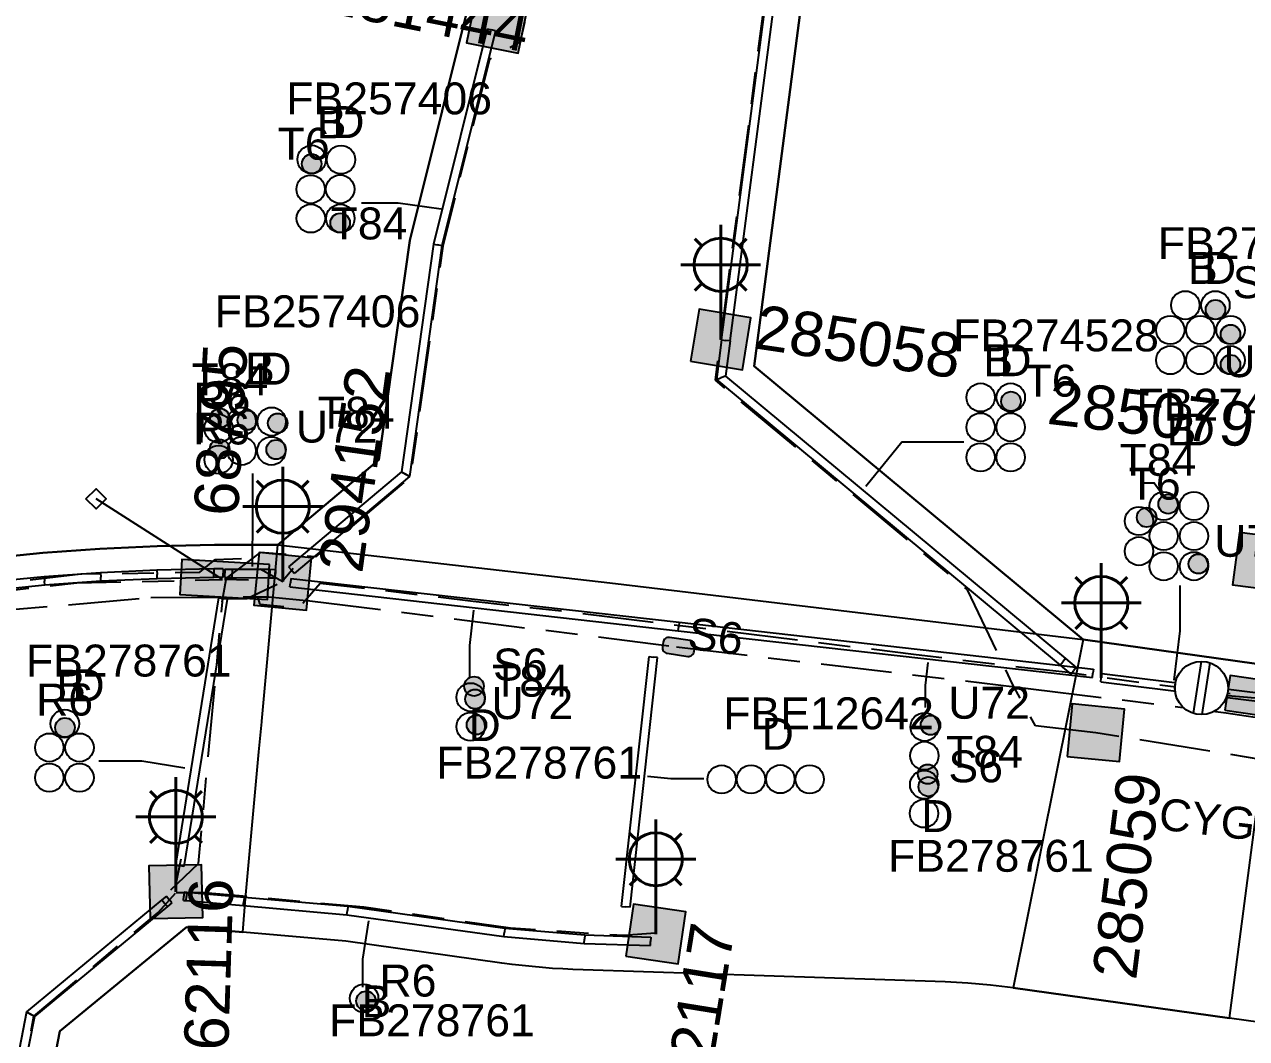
# Model space of a CAD drawing. Extents: x 301026 to 301961, y 6172667 to 6173436.
# Drawn here: x 301263.7 to 301332.7, y 6173003.6 to 6173060.8 of the extents above; entities that cross this region are included whole.
import ezdxf
from ezdxf.enums import TextEntityAlignment as Align

# ---------------------------------------------------------------- set-up
doc = ezdxf.new("R2010")
doc.units = 0
doc.linetypes.add('Cable Exist UG', pattern=[8.2, 4, -1.2, 1.8, -1.2])
doc.layers.get('0').update_dxf_attribs({"color": 6})
for name, color, linetype in [('_User_LV_Exist', 7, 'Continuous'), ('Duct_SP_EXT', 7, 'Continuous'), ('Equip_HV_EXT', 7, 'Continuous'), ('Equip_LV_EXT', 7, 'Continuous'), ('Equip_SP_SL_EXT', 7, 'Continuous'), ('Mains_HV_EXT', 7, 'Continuous'), ('Mains_LV_SL_EXT', 7, 'Continuous'), ('Mains_SL_EXT', 7, 'Continuous'), ('Notes', 7, 'Continuous'), ('Services_SP_EXT', 7, 'Continuous'), ('SupportsUG_SP_LV_EXT', 7, 'Continuous'), ('SupportsUG_SP_LV_SL_EXT', 7, 'Continuous'), ('Trench_SP_EXT', 7, 'Continuous')]:
    doc.layers.add(name, color=color, linetype=linetype)
doc.layers.add('Cadastre Land Parcels_SP_EXT', color=9, linetype='Continuous', lineweight=5)
doc.layers.add('Cadastre Roads_SP_EXT', color=9, linetype='Continuous', lineweight=5)
doc.styles.add('COLUMN_LABEL', font='arial.ttf')
doc.styles.add('iecARIAL', font='arial.ttf', dxfattribs={"height": 2})
doc.styles.add('POLE_LABEL', font='arial.ttf')
doc.styles.get("Standard").update_dxf_attribs({"font": 'arial.ttf'})

# ---------------------------------------------------------------- blocks, each defined once
blk = doc.blocks.new('PILLAR_EXT')
blk.add_hatch(color=256).paths.add_polyline_path([(-2.475, 0.99), (-2.475, -0.99), (2.475, -0.99), (2.475, 0.99)])
blk.add_lwpolyline([(-2.475, -0.99), (2.475, -0.99), (2.475, 0.99), (-2.475, 0.99)], close=True)
at = {"style": 'iecARIAL', "flags": 8}
blk.add_attdef('ASSET_NUM', (1.5, 3.5), '', height=2.5, dxfattribs=at)
for tag, p, flags in [('OWNED_BY', (0, -0.2), 9), ('STATE', (0, -0.4), 9), ('SUPPORT_TYPE', (0, -0.6), 9), ('USAGE', (0, -0.8), 9), ('LEGEND', (0, -1), 9), ('LOCATION', (0, -1.2), 9), ('NOTES', (0, -1.4), 9), ('STREETNAME', (0, -1.8), 9), ('SUBURB', (0, -2), 1), ('PARENT', (0, -1.6), 9)]:
    blk.add_attdef(tag, p, '', height=0.2, dxfattribs=dict(flags=flags))
blk = doc.blocks.new('DUCT_EXT')
blk.add_circle((0, 0.8), 0.8)
at = {"flags": 1}
blk.add_attdef('Z', (0, 0), '', height=0.2, dxfattribs=at)
at = {"flags": 9}
for tag, p in [('DUCT_CODE', (0, 0)), ('XSECT_TYPE', (0, -0.2)), ('STATE', (0, -0.6)), ('FB_REFERENCE', (0, -0.4)), ('NOTES', (0, -0.8))]:
    blk.add_attdef(tag, text='', height=0.2, dxfattribs=at).set_placement(p, align=Align.MIDDLE_LEFT)
blk = doc.blocks.new('SL_LANTERN_EXT')
at = {"lineweight": 40}
for p, q in [((0, 1.968), (0, 6.468)), ((-1.459, 5.676), (-1.061, 5.278)), ((1.458, 5.676), (1.06, 5.278)), ((-2.25, 4.218), (2.25, 4.218)), ((-1.459, 2.759), (-1.061, 3.157)), ((1.458, 2.759), (1.06, 3.157)), ((0, 0), (0, 2.721))]:
    blk.add_line(p, q, dxfattribs=at)
blk.add_circle((0, 4.218), 1.5, dxfattribs=at)
at = {"style": 'iecARIAL', "flags": 9}
blk.add_attdef('ASSET_NUM', (1.5, 1.5), '', height=2.5, dxfattribs=at)
for tag, p, height, flags in [('CONSTRUCTED_VOLTAGE', (0.981, -0.653), 0.2, 9), ('CONTROL_TYPE', (0.981, -0.853), 0.2, 9), ('LANTERN_PURPOSE', (0.981, -1.053), 0.2, 9), ('LANTERN_TYPE', (0.981, -1.253), 0.2, 9), ('NO_PHASES', (0.981, -1.453), 0.2, 9), ('LNUMBER', (2.181, -3.253), 2.5, 8), ('OPERATING_VOLTAGE', (0.981, -1.653), 0.2, 9), ('ORIENTATION', (0.981, -1.853), 0.2, 9), ('OWNED_BY', (0.981, -2.053), 0.2, 9), ('STATE', (0.981, -2.253), 0.2, 9), ('CEXIST', (0.981, -2.653), 0.2, 9), ('CNEW', (0.981, -2.853), 0.2, 9), ('USAGE', (0.981, -2.453), 0.2, 9), ('CNUMBER', (0.981, -3.053), 0.2, 9), ('CREMOVE', (0.981, -3.253), 0.2, 9), ('CREPLACE', (0.981, -3.453), 0.2, 9), ('LKINGHEIGHT', (0.981, -3.653), 0.2, 9), ('LBRACKET', (0.981, -3.853), 0.2, 9), ('LBRACKETVOCAB', (0.981, -4.053), 0.2, 9), ('LCATEGORY', (0.981, -4.253), 0.2, 9), ('LCHARGE1', (0.981, -4.453), 0.2, 9), ('LCHARGE1PERCENT', (0.981, -4.653), 0.2, 9), ('LCHARGE2', (0.981, -4.853), 0.2, 9), ('LCHARGE2PERCENT', (0.981, -5.053), 0.2, 9), ('LCHARGE3', (0.981, -5.253), 0.2, 9), ('LCHARGE3PERCENT', (0.981, -5.453), 0.2, 9), ('LEXIST', (0.981, -5.653), 0.2, 9), ('LLAMP', (0.981, -5.853), 0.2, 9), ('LLAMPVOCAB', (0.981, -6.053), 0.2, 9), ('LMAST', (0.981, -6.253), 0.2, 9), ('LMASTVOCAB', (0.981, -6.453), 0.2, 9), ('LNEW', (0.981, -6.653), 0.2, 9), ('LANTNUMBER', (0.981, -6.853), 0.2, 9), ('LOUTREACH', (0.981, -7.253), 0.2, 9), ('LOUTREACHVOCAB', (0.981, -7.453), 0.2, 9), ('LRATECODE', (0.981, -7.653), 0.2, 9), ('LREMOVE', (0.981, -7.853), 0.2, 9), ('LREPLACE', (0.981, -8.053), 0.2, 9), ('LTYPE', (0.981, -8.253), 0.2, 9), ('LTYPEVOCAB', (0.981, -8.453), 0.2, 9), ('LEGEND', (0.981, -8.653), 0.2, 9), ('LOCATION', (0.981, -8.853), 0.2, 9), ('NOTES', (0.981, -9.053), 0.2, 9), ('STREETNAME', (0.981, -9.253), 0.2, 9), ('SUBURB', (0.981, -9.453), 0.2, 1)]:
    blk.add_attdef(tag, p, '', height=height, dxfattribs=dict(flags=flags))
blk = doc.blocks.new('CCP_EXT')
at = {"flags": 9}
for tag, p in [('USAGE', (0, -1.2)), ('LEGEND', (0, -1.4)), ('STATE', (0, -1.8)), ('LIFE_SUPPORT', (0, -1.6)), ('NOTES', (0, -2))]:
    blk.add_attdef(tag, text='', height=0.2, dxfattribs=at).set_placement(p, align=Align.MIDDLE_LEFT)
blk.add_wipeout([(0, 0.566), (0.566, 0), (0, -0.566), (-0.566, 0)])
blk.add_lwpolyline([(-0.566, 0), (0, 0.566), (0.566, 0), (0, -0.566), (-0.566, 0)])
at = {"flags": 1}
blk.add_attdef('Z', (0, 0), '', height=0.2, dxfattribs=at)
at = {"flags": 9}
for tag, p in [('CCP_TYPE', (0, 0)), ('OPERATING_VOLTAGE', (0, -0.6)), ('CONSTRUCTED_VOLTAGE', (0, -0.2)), ('NO_PHASES', (0, -0.4)), ('ORIENTATION', (0, -0.8)), ('OWNED_BY', (0, -1))]:
    blk.add_attdef(tag, text='', height=0.2, dxfattribs=at).set_placement(p, align=Align.MIDDLE_LEFT)
blk = doc.blocks.new('HV_STJ_EXT')
h = blk.add_hatch(color=256)
edge = h.paths.add_edge_path()
edge.add_ellipse((-0.586, 0.131), major_axis=(0.226, 0.226), ratio=1, start_angle=44.99996, end_angle=135)
edge.add_line((-0.906, 0.131), (-0.906, -0.131))
edge.add_ellipse((-0.586, -0.131), major_axis=(0.226, 0.226), ratio=1, start_angle=134.99996, end_angle=225)
edge.add_line((-0.586, -0.451), (0.586, -0.451))
edge.add_ellipse((0.586, -0.131), major_axis=(-0.226, 0.226), ratio=1, start_angle=134.99996, end_angle=225)
edge.add_line((0.906, -0.131), (0.906, 0.131))
edge.add_ellipse((0.586, 0.131), major_axis=(-0.226, 0.226), ratio=1, start_angle=224.99996, end_angle=315)
edge.add_line((0.586, 0.451), (-0.586, 0.451))
blk.add_lwpolyline([(-0.906, 0.131), (-0.906, -0.131, 0.414214), (-0.586, -0.451), (0.586, -0.451, 0.414214), (0.906, -0.131), (0.906, 0.131, 0.414214), (0.586, 0.451), (-0.586, 0.451, 0.414214)], format="xyb", close=True)
for tag, flags, p in [('ORIENTATION', 9, (1.5, 0)), ('USAGE', 9, (1.5, -0.2)), ('LEGEND', 9, (1.5, -0.4)), ('NOTES', 9, (1.5, -0.6)), ('Z', 1, (1.5, -0.8))]:
    blk.add_attdef(tag, text='', height=0.2, dxfattribs=dict(flags=flags)).set_placement(p, align=Align.MIDDLE_LEFT)
blk = doc.blocks.new('LV_UG_LINKS_CLOSED_EXT')
blk.add_wipeout([(-1.056, 1.057), (-1.18, 0.916), (-1.286, 0.761), (-1.371, 0.594), (-1.435, 0.417), (-1.476, 0.234), (-1.493, 0.047), (-1.487, -0.14), (-1.458, -0.326), (-1.406, -0.506), (-1.331, -0.678), (-1.236, -0.839), (-1.121, -0.988), (-0.988, -1.12), (-0.84, -1.235), (-0.679, -1.331), (-0.506, -1.406), (-0.326, -1.458), (-0.141, -1.487), (0.047, -1.493), (0.233, -1.476), (0.416, -1.435), (0.593, -1.371), (0.76, -1.286), (0.915, -1.181), (1.056, -1.057), (1.18, -0.916), (1.286, -0.761), (1.371, -0.594), (1.435, -0.417), (1.476, -0.234), (1.493, -0.047), (1.487, 0.14), (1.458, 0.326), (1.406, 0.506), (1.331, 0.678), (1.236, 0.839), (1.121, 0.988), (0.988, 1.12), (0.84, 1.235), (0.679, 1.331), (0.506, 1.406), (0.326, 1.458), (0.141, 1.487), (-0.047, 1.493), (-0.233, 1.476), (-0.416, 1.435), (-0.593, 1.371), (-0.76, 1.286), (-0.915, 1.181)])
for p, q in [((-0.25, -1.479), (-0.25, 1.479)), ((0.25, -1.479), (0.25, 1.479))]:
    blk.add_line(p, q)
blk.add_circle((0, 0), 1.5)
at = {"flags": 9}
for tag, p in [('ACTUAL_STATUS', (0, 0)), ('OPERATING_VOLTAGE', (0, -0.6)), ('CONSTRUCTED_VOLTAGE', (0, -0.2)), ('NO_PHASES', (0, -0.4)), ('ORIENTATION', (0, -0.8)), ('STATE', (0, -1)), ('SWITCH_TYPE', (0, -1.2)), ('USAGE', (0, -1.4)), ('NOTES', (0, -1.6))]:
    blk.add_attdef(tag, text='', height=0.2, dxfattribs=at).set_placement(p, align=Align.MIDDLE_LEFT)
at = {"flags": 1}
blk.add_attdef('Z', (0, 0), '', height=0.2, dxfattribs=at)
blk = doc.blocks.new('CABLE_LARGE_EXT')
h = blk.add_hatch(color=256)
edge = h.paths.add_edge_path()
edge.add_arc((0, 0.55), 0.55, 0, 360)
blk.add_circle((0, 0.55), 0.55)
at = {"flags": 1}
blk.add_attdef('Z', (0, 0), '', height=0.2, dxfattribs=at)
at = {"flags": 9}
for tag, p in [('COND_CODE', (0, 0)), ('XSECT_SIZE', (0, -0.6)), ('STATE', (0, -0.4)), ('FB_REFERENCE', (0, -0.2)), ('NOTES', (0, -0.8))]:
    blk.add_attdef(tag, text='', height=0.2, dxfattribs=at).set_placement(p, align=Align.MIDDLE_LEFT)
blk = doc.blocks.new('COLUMN_EXT')
blk.add_hatch(color=256).paths.add_polyline_path([(-1.485, 1.485), (-1.485, -1.485), (1.485, -1.485), (1.485, 1.485)])
blk.add_lwpolyline([(-1.485, -1.485), (1.485, -1.485), (1.485, 1.485), (-1.485, 1.485)], close=True)
for tag, height, style, flags, p in [('ASSET_NUM', 2.5, 'COLUMN_LABEL', 8, (2, 2)), ('STRUCTURE_PLANT_NUMBER', 0.2, 'POLE_LABEL', 9, (1.813, 0.031)), ('STREET_CODE', 0.2, 'COLUMN_LABEL', 9, (1.813, -0.2))]:
    blk.add_attdef(tag, text='', height=height, dxfattribs=dict(style=style, flags=flags)).set_placement(p, align=Align.MIDDLE_LEFT)
at = {"flags": 9}
for tag, p in [('OWNED_BY', (1.813, -0.6)), ('COLUMN_TYPE', (1.813, -0.4)), ('STATE', (1.813, -0.8)), ('USAGE', (1.813, -1)), ('LEGEND', (1.813, -1.2)), ('LOCATION', (1.813, -1.4)), ('STREETNAME', (1.813, -1.6)), ('SUBURB', (1.813, -1.8)), ('NOTES', (1.813, -2))]:
    blk.add_attdef(tag, text='', height=0.2, dxfattribs=at).set_placement(p, align=Align.MIDDLE_LEFT)
at = {"flags": 1}
blk.add_attdef('Z', (1.813, -2.351), '', height=0.2, dxfattribs=at)

msp = doc.modelspace()

# ---------------------------------------------------------------- linework, layer by layer
at = {"layer": '_User_LV_Exist', "linetype": 'Cable Exist UG', "flags": 128}
for points in [[(301301.721, 6173167.711), (301302.281, 6173163.931), (301304.277, 6173161.447), (301304.277, 6173159.582), (301302.515, 6173157.472), (301302.501, 6173156.111), (301302.13, 6173152.297), (301299.097, 6173129.032), (301300.547, 6173127.417), (301300.301, 6173125.552), (301298.456, 6173124.111), (301294.763, 6173095.781), (301295.655, 6173094.583), (301295.338, 6173092.718), (301294.235, 6173091.734), (301292.001, 6173074.598), (301293.014, 6173070.979), (301291.069, 6173063.195), (301292.101, 6173061.573), (301291.714, 6173059.779), (301289.971, 6173058.798), (301287.341, 6173048.271), (301285.521, 6173035.251), (301280.172, 6173030.732), (301277.05, 6173030.989), (301275.037, 6173029.456)], [(301128.283, 6172949.606), (301193.231, 6172999.551), (301205.113, 6173008.259), (301209.642, 6173010.955), (301210.844, 6173010.141), (301213.015, 6173011.42), (301212.937, 6173012.932), (301214.886, 6173014.105), (301222.802, 6173018.069), (301231.406, 6173021.552), (301235.006, 6173022.875), (301238.02, 6173023.742), (301239.435, 6173022.738), (301241.717, 6173023.377), (301242.083, 6173024.884), (301245.251, 6173025.885), (301255.532, 6173028.015), (301266.695, 6173029.264), (301274.924, 6173029.456)], [(301331.757, 6173023.014), (301326.643, 6173023.639), (301322.442, 6173024.239), (301319.811, 6173024.516), (301314.044, 6173025.213), (301294.083, 6173027.667), (301289.055, 6173028.212), (301284.025, 6173028.834), (301280.426, 6173029.238), (301279.217, 6173027.832), (301277.05, 6173028.052), (301276.61, 6173029.41), (301275.037, 6173029.456)], [(301331.619, 6173022.922), (301334.046, 6173022.708)]]:
    msp.add_lwpolyline(points, dxfattribs=at)
at = {"layer": 'Cadastre Land Parcels_SP_EXT', "color": 250, "linetype": 'Continuous', "lineweight": -3}
msp.add_lwpolyline([(301337.894, 6173052.113), (301345.778, 6173112.592), (301340.369, 6173112.632), (301340.386, 6173114.131), (301314.386, 6173114.351), (301304.911, 6173041.486), (301323.465, 6173026.069), (301334.3, 6173024.549), (301337.894, 6173052.113)], close=True, dxfattribs=at)
for points in [[(301261.47, 6173030.628), (301264.779, 6173030.958), (301268.006, 6173031.193), (301271.238, 6173031.349), (301274.473, 6173031.423), (301277.709, 6173031.418), (301278.047, 6173031.408), (301283.736, 6173036.208), (301283.736, 6173036.208), (301285.476, 6173048.584), (301290.935, 6173070.46), (301289.55, 6173070.681), (301263.212, 6173074.859)], [(301342.607, 6173003.196), (301331.715, 6173004.719), (301319.515, 6173006.424), (301318.229, 6173006.583), (301316.95, 6173006.693), (301315.672, 6173006.763), (301295.256, 6173007.443), (301294.682, 6173007.464), (301294.108, 6173007.493), (301293.535, 6173007.528), (301292.962, 6173007.573), (301292.39, 6173007.624), (301291.819, 6173007.683), (301291.248, 6173007.749), (301290.679, 6173007.823), (301281.873, 6173009.063), (301276.063, 6173009.574), (301272.884, 6173009.853), (301265.744, 6173003.984), (301262.981, 6172989.647)]]:
    msp.add_lwpolyline(points, dxfattribs=at)
at = {"layer": 'Cadastre Roads_SP_EXT', "color": 250, "linetype": 'Continuous', "lineweight": -3}
for points in [[(301304.911, 6173041.486), (301314.386, 6173114.351), (301314.652, 6173116.34), (301315.055, 6173119.356), (301315.45, 6173122.31), (301318.93, 6173149.034), (301311.178, 6173150.481), (301309.579, 6173150.779), (301300.228, 6173152.524), (301289.55, 6173070.681), (301290.935, 6173070.46), (301285.476, 6173048.584), (301283.736, 6173036.208), (301278.047, 6173031.408), (301296.766, 6173029.264), (301300.718, 6173028.803), (301323.465, 6173026.069), (301304.911, 6173041.486)], [(301334.3, 6173024.549), (301323.465, 6173026.069), (301319.515, 6173006.424), (301331.715, 6173004.719), (301334.3, 6173024.549)]]:
    msp.add_lwpolyline(points, close=True, dxfattribs=at)
msp.add_lwpolyline([(301262.981, 6172989.647), (301265.744, 6173003.984), (301272.885, 6173009.853), (301276.063, 6173009.574), (301276.217, 6173011.464), (301276.217, 6173011.464), (301276.975, 6173019.733), (301277.132, 6173021.435), (301277.135, 6173021.472), (301278.047, 6173031.408), (301277.709, 6173031.418), (301274.473, 6173031.423), (301271.238, 6173031.349), (301268.006, 6173031.193), (301264.779, 6173030.958), (301261.47, 6173030.628)], dxfattribs=at)
at = {"layer": 'Duct_SP_EXT'}
for p, q in [((301303.067, 6173042.977), (301307.688, 6173078.412)), ((301303.543, 6173042.915), (301308.164, 6173078.35)), ((301289.847, 6173060.529), (301286.816, 6173048.381)), ((301290.313, 6173060.413), (301287.288, 6173048.29)), ((301289.847, 6173060.529), (301290.08, 6173060.471)), ((301290.313, 6173060.413), (301290.08, 6173060.471)), ((301286.816, 6173048.381), (301285.018, 6173035.526)), ((301287.288, 6173048.29), (301285.468, 6173035.277)), ((301286.816, 6173048.381), (301287.052, 6173048.336)), ((301287.288, 6173048.29), (301287.052, 6173048.336)), ((301303.067, 6173042.977), (301302.775, 6173040.737)), ((301303.067, 6173042.977), (301303.305, 6173042.946)), ((301303.067, 6173042.977), (301303.305, 6173042.946)), ((301303.543, 6173042.915), (301303.285, 6173040.937)), ((301303.543, 6173042.915), (301303.305, 6173042.946)), ((301303.543, 6173042.915), (301303.305, 6173042.946)), ((301303.285, 6173040.937), (301303.03, 6173040.837)), ((301303.285, 6173040.937), (301322.463, 6173024.997)), ((301302.775, 6173040.737), (301303.03, 6173040.837)), ((301302.775, 6173040.737), (301322.156, 6173024.628)), ((301285.018, 6173035.526), (301278.649, 6173030.168)), ((301285.018, 6173035.526), (301285.243, 6173035.402)), ((301285.468, 6173035.277), (301285.243, 6173035.402)), ((301285.468, 6173035.277), (301278.958, 6173029.801)), ((301271.221, 6173029.986), (301268.037, 6173029.837)), ((301274.426, 6173030.054), (301271.221, 6173029.986)), ((301271.221, 6173029.986), (301271.229, 6173029.746)), ((301274.954, 6173030.066), (301274.426, 6173030.054)), ((301274.426, 6173030.054), (301274.431, 6173029.814)), ((301274.954, 6173030.066), (301274.959, 6173029.826)), ((301275.052, 6173030.052), (301275.051, 6173029.812)), ((301275.052, 6173030.052), (301275.471, 6173030.051)), ((301275.471, 6173030.051), (301277.592, 6173030.044)), ((301275.471, 6173030.051), (301275.471, 6173029.811)), ((301277.592, 6173030.044), (301277.588, 6173029.804)), ((301277.592, 6173030.044), (301277.909, 6173030.034)), ((301277.909, 6173030.034), (301277.901, 6173029.794)), ((301278.649, 6173030.168), (301278.804, 6173029.984)), ((301278.958, 6173029.801), (301278.804, 6173029.984)), ((301264.857, 6173029.611), (301261.685, 6173029.304)), ((301268.037, 6173029.837), (301264.857, 6173029.611)), ((301264.857, 6173029.611), (301264.877, 6173029.372)), ((301264.897, 6173029.133), (301264.877, 6173029.372)), ((301268.065, 6173029.358), (301264.897, 6173029.133)), ((301268.037, 6173029.837), (301268.051, 6173029.598)), ((301268.065, 6173029.358), (301268.051, 6173029.598)), ((301271.237, 6173029.506), (301268.065, 6173029.358)), ((301271.237, 6173029.506), (301271.229, 6173029.746)), ((301274.437, 6173029.574), (301271.237, 6173029.506)), ((301274.437, 6173029.574), (301274.431, 6173029.814)), ((301274.964, 6173029.586), (301274.437, 6173029.574)), ((301274.964, 6173029.586), (301274.959, 6173029.826)), ((301275.05, 6173029.572), (301275.051, 6173029.812)), ((301275.05, 6173029.572), (301275.47, 6173029.571)), ((301275.47, 6173029.571), (301275.471, 6173029.811)), ((301275.47, 6173029.571), (301277.584, 6173029.564)), ((301277.584, 6173029.564), (301277.588, 6173029.804)), ((301277.584, 6173029.564), (301277.893, 6173029.554)), ((301277.893, 6173029.554), (301277.901, 6173029.794)), ((301278.717, 6173029.043), (301278.744, 6173029.281)), ((301278.771, 6173029.52), (301278.744, 6173029.281)), ((301278.771, 6173029.52), (301300.673, 6173027.047)), ((301264.897, 6173029.133), (301261.737, 6173028.827)), ((301278.717, 6173029.043), (301300.619, 6173026.57)), ((301274.701, 6173028.422), (301272.272, 6173013.346)), ((301275.175, 6173028.346), (301272.746, 6173013.269)), ((301274.701, 6173028.422), (301274.938, 6173028.384)), ((301275.175, 6173028.346), (301274.938, 6173028.384)), ((301300.619, 6173026.57), (301300.646, 6173026.808)), ((301300.619, 6173026.57), (301300.646, 6173026.808)), ((301300.619, 6173026.57), (301323.979, 6173023.932)), ((301300.673, 6173027.047), (301300.646, 6173026.808)), ((301300.673, 6173027.047), (301300.646, 6173026.808)), ((301300.673, 6173027.047), (301324.033, 6173024.409)), ((301297.427, 6173011.025), (301298.977, 6173025.111)), ((301297.904, 6173010.973), (301299.454, 6173025.058)), ((301298.977, 6173025.111), (301299.216, 6173025.084)), ((301299.454, 6173025.058), (301299.216, 6173025.084)), ((301322.156, 6173024.628), (301322.309, 6173024.813)), ((301322.156, 6173024.628), (301322.765, 6173024.122)), ((301322.463, 6173024.997), (301322.309, 6173024.813)), ((301322.463, 6173024.997), (301323.072, 6173024.491)), ((301323.072, 6173024.491), (301322.918, 6173024.306)), ((301324.033, 6173024.409), (301324.006, 6173024.171)), ((301322.765, 6173024.122), (301322.918, 6173024.306)), ((301323.979, 6173023.932), (301324.006, 6173024.171)), ((301324.45, 6173023.683), (301324.479, 6173023.921)), ((301324.45, 6173023.683), (301333.876, 6173022.519)), ((301324.509, 6173024.16), (301324.479, 6173023.921)), ((301324.509, 6173024.16), (301333.935, 6173022.995)), ((301272.272, 6173013.346), (301272.509, 6173013.307)), ((301272.746, 6173013.269), (301272.509, 6173013.307)), ((301271.502, 6173011.389), (301263.872, 6173005.067)), ((301271.756, 6173011.599), (301271.502, 6173011.389)), ((301271.502, 6173011.389), (301271.655, 6173011.204)), ((301271.756, 6173011.599), (301271.909, 6173011.414)), ((301272.062, 6173011.23), (301271.909, 6173011.414)), ((301272.71, 6173011.363), (301272.731, 6173011.602)), ((301272.71, 6173011.363), (301272.868, 6173011.349)), ((301272.752, 6173011.841), (301272.731, 6173011.602)), ((301272.752, 6173011.841), (301272.91, 6173011.828)), ((301272.868, 6173011.349), (301272.889, 6173011.588)), ((301272.868, 6173011.349), (301276.091, 6173011.066)), ((301272.91, 6173011.828), (301272.889, 6173011.588)), ((301272.91, 6173011.828), (301276.133, 6173011.545)), ((301276.091, 6173011.066), (301276.112, 6173011.305)), ((301276.133, 6173011.545), (301276.112, 6173011.305)), ((301276.133, 6173011.545), (301281.993, 6173011.03)), ((301271.809, 6173011.019), (301264.311, 6173004.807)), ((301271.809, 6173011.019), (301271.655, 6173011.204)), ((301272.062, 6173011.23), (301271.809, 6173011.019)), ((301276.091, 6173011.066), (301281.939, 6173010.553)), ((301281.939, 6173010.553), (301281.966, 6173010.792)), ((301281.993, 6173011.03), (301281.966, 6173010.792)), ((301281.993, 6173011.03), (301290.847, 6173009.8)), ((301297.427, 6173011.025), (301297.665, 6173010.999)), ((301297.904, 6173010.973), (301297.665, 6173010.999)), ((301281.939, 6173010.553), (301290.793, 6173009.322)), ((301290.793, 6173009.322), (301290.82, 6173009.561)), ((301290.793, 6173009.322), (301295.317, 6173008.933)), ((301290.847, 6173009.8), (301290.82, 6173009.561)), ((301290.847, 6173009.8), (301295.345, 6173009.412)), ((301295.345, 6173009.412), (301295.331, 6173009.173)), ((301295.345, 6173009.412), (301299.068, 6173009.289)), ((301299.068, 6173009.289), (301299.06, 6173009.049)), ((301295.317, 6173008.933), (301295.331, 6173009.173)), ((301295.317, 6173008.933), (301299.052, 6173008.809)), ((301299.052, 6173008.809), (301299.06, 6173009.049)), ((301263.872, 6173005.067), (301261.067, 6172990.692)), ((301263.872, 6173005.067), (301264.092, 6173004.937)), ((301264.311, 6173004.807), (301261.509, 6172990.451)), ((301264.311, 6173004.807), (301264.092, 6173004.937))]:
    msp.add_line(p, q, dxfattribs=at)
at = {"layer": 'Mains_HV_EXT', "linetype": 'Cable Exist UG'}
for points in [[(301196.73, 6173000.981), (301216.622, 6173013.941), (301232.61, 6173020.984), (301248.752, 6173025.638), (301258.056, 6173027.34), (301270.883, 6173028.44), (301277.526, 6173028.489), (301279.853, 6173028.256), (301300.645, 6173025.657)], [(301300.53, 6173025.657), (301320.504, 6173023.301), (301331.527, 6173021.941), (301334.922, 6173021.42), (301336.518, 6173019.15)]]:
    msp.add_lwpolyline(points, dxfattribs=at)
at = {"layer": 'Mains_SL_EXT', "linetype": 'Cable Exist UG', "flags": 128}
for points in [[(301303.016, 6173042.995), (301307.592, 6173078.101)], [(301324.169, 6173020.818), (301320.768, 6173021.21), (301319.476, 6173023.549), (301316.942, 6173028.881), (301302.716, 6173040.698), (301303.016, 6173042.995)], [(301240.12, 6173024.427), (301242.029, 6173025.437), (301245.277, 6173026.38), (301256.19, 6173028.552), (301266.935, 6173029.776), (301273.645, 6173029.867), (301274.507, 6173030.592), (301276.003, 6173030.638), (301278.318, 6173029.353)], [(301272.008, 6173011.949), (301273.559, 6173013.436), (301274.938, 6173028.384), (301276.293, 6173028.388), (301278.318, 6173029.353)], [(301370.247, 6173017.952), (301368.307, 6173018.336), (301350.693, 6173020.779), (301345.465, 6173017.466), (301341.198, 6173018.058), (301324.169, 6173020.818)], [(301248.107, 6172981.638), (301248.815, 6172980.363), (301249.96, 6172979.424), (301261.674, 6172990.444), (301264.275, 6173004.83), (301271.297, 6173010.684), (301272.273, 6173011.775)], [(301272.3, 6173011.802), (301273.882, 6173011.811), (301282.885, 6173010.994), (301291.16, 6173009.807), (301297.56, 6173009.391), (301299.337, 6173009.53)]]:
    msp.add_lwpolyline(points, dxfattribs=at)
at = {"layer": 'Notes'}
for points in [[(301282.749, 6173050.713), (301284.828, 6173050.713), (301287.257, 6173050.373)], [(301274.516, 6173039.425), (301275.217, 6173039.425), (301275.89, 6173038.76)], [(301316.735, 6173037.198), (301313.235, 6173037.198), (301311.197, 6173034.715)], [(301276.604, 6173035.438), (301276.604, 6173033.08), (301276.595, 6173030.201)], [(301326.784, 6173034.92), (301327.47, 6173034.92), (301327.98, 6173034.187)], [(301328.901, 6173029.126), (301328.901, 6173026.556), (301328.573, 6173023.776)], [(301288.87, 6173023.996), (301288.87, 6173025.737), (301289.101, 6173027.725)], [(301314.564, 6173022.245), (301314.564, 6173023.476), (301314.724, 6173024.787)], [(301267.937, 6173019.237), (301270.371, 6173019.237), (301272.789, 6173018.832)], [(301302.066, 6173018.226), (301300.2, 6173018.226), (301298.892, 6173018.354)], [(301282.825, 6173006.458), (301282.825, 6173008.04), (301283.168, 6173010.202)]]:
    msp.add_lwpolyline(points, dxfattribs=at)
at = {"layer": 'Trench_SP_EXT', "linetype": 'Cable Exist UG'}
for points in [[(301278.269, 6173029.321), (301278.903, 6173030.104)], [(301274.908, 6173028.198), (301275.119, 6173029.454)], [(301272.569, 6173013.679), (301272.27, 6173012.2)]]:
    msp.add_lwpolyline(points, dxfattribs=at)

# ---------------------------------------------------------------- block references
at = {"layer": 'Equip_HV_EXT', "rotation": 351.5988198902467}
msp.add_blockref('HV_STJ_EXT', (301300.645, 6173025.657), dxfattribs=at)
at = {"layer": 'Equip_SP_SL_EXT'}
for p in [(301303.016, 6173042.995), (301278.318, 6173029.353), (301324.479, 6173023.921), (301272.289, 6173011.852), (301299.356, 6173009.463)]:
    msp.add_blockref('SL_LANTERN_EXT', p, dxfattribs=at)
at = {"layer": 'Notes'}
for name, p in [('DUCT_EXT', (301279.947, 6173052.353)), ('CABLE_LARGE_EXT', (301279.947, 6173052.353)), ('DUCT_EXT', (301281.603, 6173052.337)), ('DUCT_EXT', (301279.891, 6173050.673)), ('DUCT_EXT', (301281.555, 6173050.677)), ('DUCT_EXT', (301279.899, 6173049.025)), ('DUCT_EXT', (301281.563, 6173049.025)), ('CABLE_LARGE_EXT', (301281.555, 6173049.025)), ('DUCT_EXT', (301329.219, 6173044.133)), ('DUCT_EXT', (301330.919, 6173044.133)), ('CABLE_LARGE_EXT', (301330.919, 6173044.133)), ('DUCT_EXT', (301328.369, 6173042.733)), ('DUCT_EXT', (301330.069, 6173042.733)), ('DUCT_EXT', (301331.769, 6173042.733)), ('CABLE_LARGE_EXT', (301331.769, 6173042.733)), ('DUCT_EXT', (301328.369, 6173041.033)), ('DUCT_EXT', (301330.069, 6173041.033)), ('DUCT_EXT', (301331.769, 6173041.033)), ('CABLE_LARGE_EXT', (301331.769, 6173041.033)), ('DUCT_EXT', (301317.676, 6173038.929)), ('DUCT_EXT', (301319.376, 6173038.929)), ('CABLE_LARGE_EXT', (301319.386, 6173038.958)), ('CABLE_LARGE_EXT', (301274.769, 6173038.011)), ('CABLE_LARGE_EXT', (301276.318, 6173037.899)), ('DUCT_EXT', (301317.672, 6173037.25)), ('DUCT_EXT', (301319.372, 6173037.25)), ('CABLE_LARGE_EXT', (301274.757, 6173036.268)), ('CABLE_LARGE_EXT', (301277.941, 6173036.239)), ('DUCT_EXT', (301317.672, 6173035.55)), ('DUCT_EXT', (301319.372, 6173035.55)), ('CABLE_LARGE_EXT', (301328.249, 6173033.17)), ('CABLE_LARGE_EXT', (301327.038, 6173032.415)), ('CABLE_LARGE_EXT', (301329.955, 6173029.792)), ('CABLE_LARGE_EXT', (301289.104, 6173022.887)), ('DUCT_EXT', (301288.917, 6173022.021)), ('CABLE_LARGE_EXT', (301289.162, 6173022.165)), ('DUCT_EXT', (301266.027, 6173020.525)), ('CABLE_LARGE_EXT', (301266.031, 6173020.559)), ('DUCT_EXT', (301288.913, 6173020.357)), ('CABLE_LARGE_EXT', (301289.244, 6173020.715)), ('DUCT_EXT', (301314.513, 6173020.347)), ('CABLE_LARGE_EXT', (301314.846, 6173020.693)), ('DUCT_EXT', (301265.154, 6173019.183)), ('DUCT_EXT', (301266.854, 6173019.183)), ('DUCT_EXT', (301314.504, 6173018.718)), ('DUCT_EXT', (301265.154, 6173017.483)), ('DUCT_EXT', (301266.854, 6173017.483)), ('DUCT_EXT', (301303.068, 6173017.385)), ('DUCT_EXT', (301304.725, 6173017.389)), ('DUCT_EXT', (301306.376, 6173017.4)), ('DUCT_EXT', (301308.038, 6173017.389)), ('CABLE_LARGE_EXT', (301314.692, 6173017.933)), ('DUCT_EXT', (301314.492, 6173017.091)), ('CABLE_LARGE_EXT', (301314.724, 6173017.225)), ('DUCT_EXT', (301314.48, 6173015.464)), ('DUCT_EXT', (301282.905, 6173005.039)), ('CABLE_LARGE_EXT', (301283.012, 6173005.138))]:
    msp.add_blockref(name, p, dxfattribs=at)
for name, p, rotation in [('DUCT_EXT', (301276.002, 6173039.17), 179.9999999999996), ('DUCT_EXT', (301277.688, 6173039.171), 179.9999999999996), ('CABLE_LARGE_EXT', (301278.031, 6173038.829), 179.9999999999996), ('DUCT_EXT', (301274.696, 6173038.781), 179.9999999999996), ('DUCT_EXT', (301275.997, 6173037.513), 179.9999999999996), ('DUCT_EXT', (301277.677, 6173037.513), 179.9999999999996), ('DUCT_EXT', (301274.697, 6173037.024), 179.9999999999996), ('DUCT_EXT', (301328.802, 6173033.609), 90.02515153877864), ('DUCT_EXT', (301330.502, 6173033.61), 90.02515153877864), ('DUCT_EXT', (301327.402, 6173032.759), 90.02515153877864), ('DUCT_EXT', (301328.803, 6173031.909), 90.02515153877864), ('DUCT_EXT', (301330.503, 6173031.91), 90.02515153877864), ('DUCT_EXT', (301327.403, 6173031.059), 90.02515153877864), ('DUCT_EXT', (301328.803, 6173030.209), 90.02515153877864), ('DUCT_EXT', (301330.503, 6173030.21), 90.02515153877864)]:
    msp.add_blockref(name, p, dxfattribs=dict(at, rotation=rotation))
at = {"layer": 'SupportsUG_SP_LV_EXT'}
ref = msp.add_blockref('PILLAR_EXT', (301275.037, 6173029.456), dxfattribs=dict(at, rotation=176.6627365448358))
ref.add_attrib('ASSET_NUM', '68795', dxfattribs={"layer": '0', "height": 2.5, "rotation": 86.77141, "style": 'iecARIAL'}).set_placement((301276.537, 6173032.956), align=Align.BOTTOM_LEFT)
ref = msp.add_blockref('PILLAR_EXT', (301334.046, 6173022.708), dxfattribs=dict(at, rotation=351.6341140195956))
ref.add_attrib('ASSET_NUM', '92473', dxfattribs={"layer": '0', "height": 2.5, "rotation": 82.81726, "style": 'iecARIAL'}).set_placement((301338.093, 6173025.265), align=Align.MIDDLE_LEFT)
at = {"layer": 'SupportsUG_SP_LV_SL_EXT'}
ref = msp.add_blockref('COLUMN_EXT', (301290.438, 6173060.891), dxfattribs=dict(at, rotation=258.5716996806456))
ref.add_attrib('ASSET_NUM', '281444', dxfattribs={"layer": '0', "height": 2.5, "rotation": 348.60792, "style": 'COLUMN_LABEL'}).set_placement((301292.438, 6173061.641), align=Align.TOP_RIGHT)
ref = msp.add_blockref('COLUMN_EXT', (301303.016, 6173042.995), dxfattribs=dict(at, rotation=350.6171149272666))
ref.add_attrib('ASSET_NUM', '285058', dxfattribs={"layer": '0', "height": 2.5, "rotation": 351.49032, "style": 'COLUMN_LABEL'}).set_placement((301305.016, 6173043.745), align=Align.MIDDLE_LEFT)
ref = msp.add_blockref('COLUMN_EXT', (301278.318, 6173029.353), dxfattribs=dict(at, rotation=174.3137914761633))
ref.add_attrib('ASSET_NUM', '294152', dxfattribs={"layer": '0', "height": 2.5, "rotation": 82.033, "style": 'COLUMN_LABEL'}).set_placement((301280.318, 6173030.103), align=Align.TOP_LEFT)
ref = msp.add_blockref('COLUMN_EXT', (301333.547, 6173030.446), dxfattribs=dict(at, rotation=82.59829288172176))
ref.add_attrib('ASSET_NUM', '285079', dxfattribs={"layer": '0', "height": 2.5, "rotation": 353.34825, "style": 'COLUMN_LABEL'}).set_placement((301321.507, 6173039.492), align=Align.MIDDLE_LEFT)
ref = msp.add_blockref('COLUMN_EXT', (301324.169, 6173020.818), dxfattribs=dict(at, rotation=354.4612870415824))
ref.add_attrib('ASSET_NUM', '285059', dxfattribs={"layer": '0', "height": 2.5, "rotation": 82.87498, "style": 'COLUMN_LABEL'}).set_placement((301325.2, 6173006.975), align=Align.MIDDLE_LEFT)
ref = msp.add_blockref('COLUMN_EXT', (301272.289, 6173011.852), dxfattribs=dict(at, rotation=1.350432616606352))
ref.add_attrib('ASSET_NUM', '762116', dxfattribs={"layer": '0', "height": 2.5, "rotation": 88.2399, "style": 'COLUMN_LABEL'}).set_placement((301274.289, 6173012.602), align=Align.MIDDLE_RIGHT)
ref = msp.add_blockref('COLUMN_EXT', (301299.356, 6173009.463), dxfattribs=dict(at, rotation=351.5730308025703))
ref.add_attrib('ASSET_NUM', '762117', dxfattribs={"layer": '0', "height": 2.5, "rotation": 80.80642, "style": 'COLUMN_LABEL'}).set_placement((301301.356, 6173010.213), align=Align.TOP_RIGHT)

# ---------------------------------------------------------------- texts
at = {"layer": 'Cadastre Roads_SP_EXT'}
msp.add_text('CYGNET AVE', height=1.8, rotation=353.28521, dxfattribs=at).set_placement((301327.653, 6173015.373))
at = {"layer": 'Mains_LV_SL_EXT'}
msp.add_text('S6', height=1.8, rotation=353.25496, dxfattribs=at).set_placement((301301.102, 6173025.548))
at = {"layer": 'Notes'}
for s, p in [('FB257406', (301278.514, 6173055.696)), ('B', (301280.234, 6173054.343)), ('D', (301281.109, 6173054.359)), ('T6', (301278.023, 6173053.138)), ('T84', (301281.014, 6173048.643)), ('FB274528', (301327.669, 6173047.533)), ('B', (301329.369, 6173046.133)), ('D', (301330.269, 6173046.133)), ('S6', (301331.891, 6173045.328)), ('FB257406', (301274.477, 6173043.689)), ('FB274528', (301316.126, 6173042.329)), ('B', (301317.826, 6173040.929)), ('D', (301318.726, 6173040.929)), ('U72', (301331.367, 6173040.876)), ('T84', (301273.176, 6173039.847)), ('B', (301276.191, 6173040.452)), ('D', (301277, 6173040.452)), ('T6', (301320.153, 6173039.774)), ('R6', (301273.28, 6173038.766)), ('FB274528', (301326.464, 6173038.42)), ('T84', (301280.289, 6173037.964)), ('R6', (301273.256, 6173037.077)), ('U72', (301279.056, 6173037.183)), ('B', (301328.164, 6173037.02)), ('D', (301329.064, 6173037.02)), ('T84', (301325.513, 6173035.308)), ('T6', (301326.021, 6173033.963)), ('U72', (301330.85, 6173030.744)), ('FB278761', (301263.832, 6173023.989)), ('S6', (301290.177, 6173023.765)), ('B', (301265.538, 6173022.57)), ('D', (301266.454, 6173022.589)), ('T84', (301290.119, 6173022.852)), ('R6', (301264.404, 6173021.785)), ('U72', (301290.086, 6173021.588)), ('U72', (301315.848, 6173021.608)), ('FBE12642', (301303.159, 6173021.014)), ('D', (301288.793, 6173020.343)), ('D', (301305.325, 6173019.856)), ('T84', (301315.722, 6173018.842)), ('FB278761', (301286.977, 6173018.232)), ('S6', (301315.859, 6173018.021)), ('D', (301314.327, 6173015.216)), ('FB278761', (301312.453, 6173012.977)), ('R6', (301283.772, 6173005.937)), ('B', (301282.759, 6173004.763)), ('FB278761', (301280.931, 6173003.696))]:
    msp.add_text(s, height=1.8, dxfattribs=at).set_placement(p)

# ---------------------------------------------------------------- next in the draw order: block references
at = {"layer": 'Equip_LV_EXT', "rotation": 171.3136454299982}
msp.add_blockref('LV_UG_LINKS_CLOSED_EXT', (301330.128, 6173023.34), dxfattribs=at)
at = {"layer": 'Services_SP_EXT'}
msp.add_blockref('CCP_EXT', (301267.785, 6173034.006), dxfattribs=at)

# ---------------------------------------------------------------- next in the draw order: linework, layer by layer
msp.add_lwpolyline([(301274.924, 6173029.456), (301267.785, 6173034.006)], dxfattribs=at)

doc.saveas('drawing.dxf')
